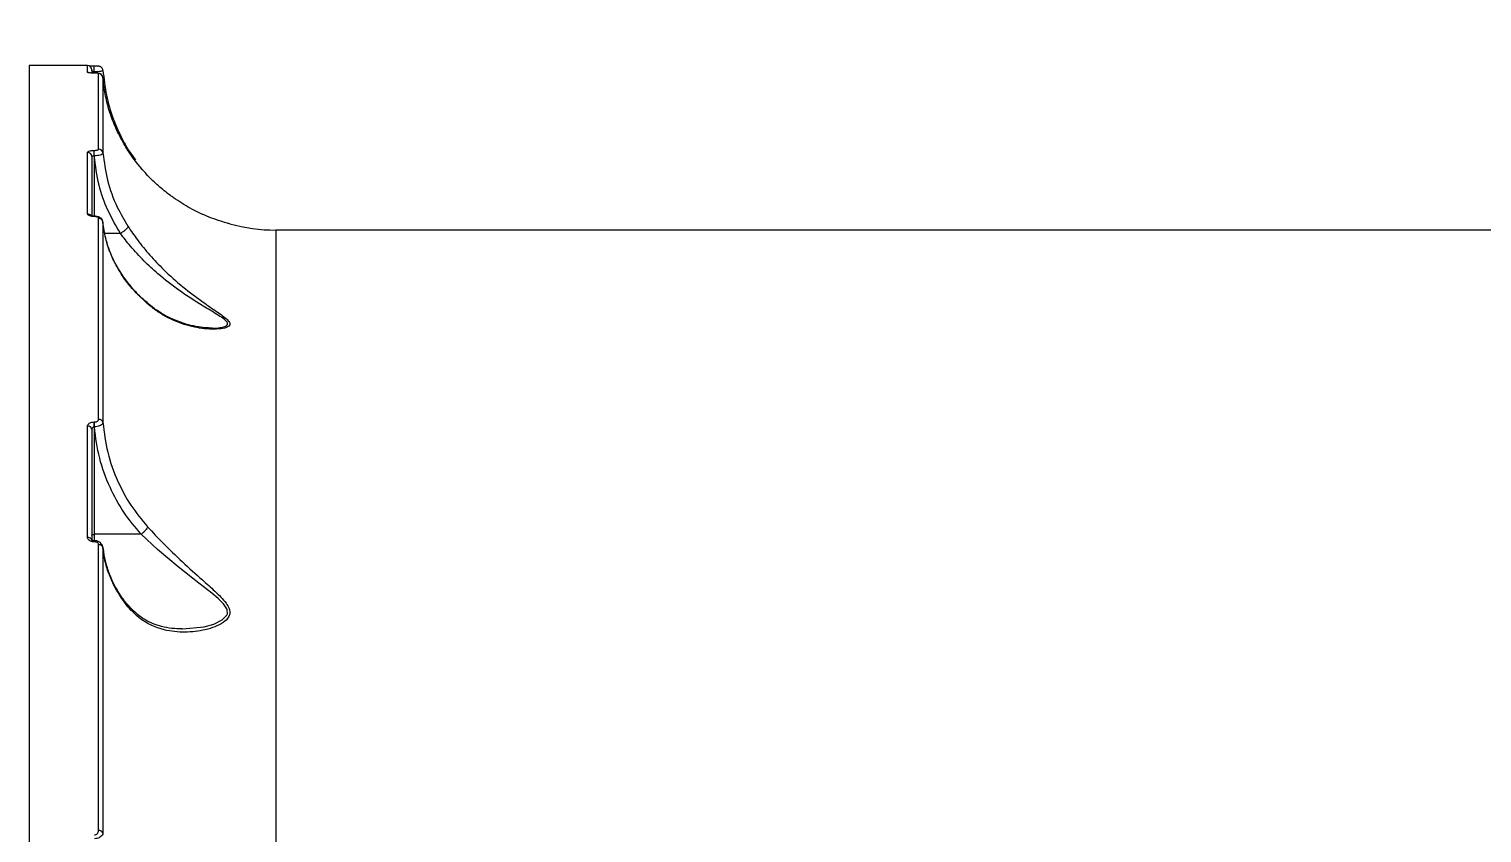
# Model space of a CAD drawing. Header units: millimetres. Extents: x -7735 to 7893, y -6545 to 6034.
# Drawn here: x -1993.2 to -1657.8, y 2944 to 3129.5 of the extents above; entities that cross this region are included whole.
import ezdxf

# ---------------------------------------------------------------- set-up
doc = ezdxf.new("R2010")
doc.units = ezdxf.units.MM
doc.layers.add('DIKOM_ОБЪЕКТ', color=7, linetype='Continuous')
doc.layers.add('DIKOM_РАЗМЕР_ОБЪЕКТА', color=7, linetype='Continuous')
doc.styles.add('style1', font='arial.ttf', dxfattribs={"width": 0.8})
doc.dimstyles.new('1-50', dxfattribs={"dimtxt": 300, "dimasz": 200, "dimexe": 100, "dimexo": 0, "dimgap": 100, "dimtad": 1, "dimtxsty": 'style1', "dimcen": 200, "dimclrd": 7, "dimclre": 7, "dimclrt": 7, "dimadec": 1, "dimazin": 2, "dimtfac": 1, "dimtmove": 0, "dimatfit": 2, "dimfxl": 0, "dimlwd": 25, "dimlwe": 18, "dimarcsym": 0})

# ---------------------------------------------------------------- blocks, each defined once
blk = doc.blocks.new('*D1')
at = {"layer": 'Defpoints', "color": 0, "transparency": 16777216}
for p in [(-1659.72, 4539.04), (-6635.97, -4006.79), (-1659.72, -4006.79)]:
    blk.add_point(p, dxfattribs=at)
at = {"layer": 'DIKOM_РАЗМЕР_ОБЪЕКТА', "color": 7, "lineweight": 18, "transparency": 16777216}
for p, q in [((-1659.72, 4539.04), (-6735.97, 4539.04)), ((-1659.72, -4006.79), (-6735.97, -4006.79))]:
    blk.add_line(p, q, dxfattribs=at)
at = {"layer": 'DIKOM_РАЗМЕР_ОБЪЕКТА', "color": 7, "lineweight": 25, "transparency": 16777216}
blk.add_line((-6635.97, 4339.04), (-6635.97, -3806.79), dxfattribs=at)
at = {"layer": 'DIKOM_РАЗМЕР_ОБЪЕКТА', "color": 7, "transparency": 16777216}
for points in [[(-6669.31, 4339.04), (-6602.64, 4339.04), (-6635.97, 4539.04)], [(-6669.31, -3806.79), (-6602.64, -3806.79), (-6635.97, -4006.79)]]:
    blk.add_solid(points, dxfattribs=at)
at = {"layer": 'DIKOM_РАЗМЕР_ОБЪЕКТА', "color": 7, "transparency": 16777216, "insert": (-6889.14, 266.13), "char_height": 300, "attachment_point": 5, "rotation": 90, "style": 'style1'}
blk.add_mtext('8550', dxfattribs=at)

msp = doc.modelspace()

# ---------------------------------------------------------------- linework, layer by layer
at = {"layer": 'DIKOM_ОБЪЕКТ', "color": 7, "linetype": 'Continuous', "lineweight": 15}
for p, q in [((-1979.69, 3121.125), (-1993.19, 3121.125)), ((-1993.19, 3121.125), (-1993.19, 2702.128)), ((-1979.69, 3119.529), (-1979.69, 3121.125)), ((-1978.69, 3120.125), (-1978.69, 3119.522)), ((-1978.157, 3120.957), (-1978.19, 3120.957)), ((-1978.19, 3119.622), (-1978.19, 3120.957)), ((-1978.157, 3119.622), (-1978.19, 3119.622)), ((-1978.19, 3119.622), (-1978.19, 3119.367)), ((-1978.087, 3119.367), (-1978.19, 3119.367)), ((-1978.19, 3119.367), (-1978.19, 3119.363)), ((-1978.087, 3119.363), (-1978.19, 3119.363)), ((-1978.157, 3119.622), (-1978.157, 3120.957)), ((-1978.122, 3119.367), (-1978.157, 3119.622)), ((-1978.087, 3119.367), (-1978.087, 3119.363)), ((-1977.13, 3101.823), (-1977.13, 3119.253)), ((-1976.133, 3118.33), (-1976.133, 3100.939)), ((-1979.69, 3086.862), (-1979.69, 3101.063)), ((-1978.69, 3100.111), (-1978.69, 3086.485)), ((-1978.19, 3101.52), (-1978.135, 3101.52)), ((-1978.19, 3100.236), (-1978.19, 3101.52)), ((-1978.135, 3100.236), (-1978.19, 3100.236)), ((-1978.19, 3100.236), (-1978.19, 3086.319)), ((-1978.135, 3100.236), (-1978.135, 3101.52)), ((-1978.111, 3086.319), (-1978.19, 3086.319)), ((-1978.19, 3086.319), (-1978.19, 3086.236)), ((-1978.111, 3086.236), (-1978.19, 3086.236)), ((-1978.111, 3086.319), (-1978.111, 3086.318)), ((-1978.111, 3086.318), (-1978.111, 3086.236)), ((-1977.13, 3039.437), (-1977.13, 3085.824)), ((-1976.133, 3084.976), (-1976.133, 3038.69)), ((-1972.076, 3082.355), (-1975.738, 3082.355)), ((-1566.14, 3083.125), (-1936.24, 3083.125)), ((-1936.24, 3083.125), (-1936.24, 2762.973)), ((-1978.19, 3038.827), (-1978.111, 3038.827)), ((-1978.19, 3037.697), (-1978.19, 3038.827)), ((-1978.111, 3037.697), (-1978.111, 3038.827)), ((-1979.69, 3012.167), (-1979.69, 3037.887)), ((-1978.69, 3037.085), (-1978.69, 3011.426)), ((-1978.19, 3037.697), (-1978.19, 3012.896)), ((-1978.111, 3037.697), (-1978.19, 3037.697)), ((-1967.303, 3012.896), (-1978.19, 3012.896)), ((-1978.19, 3012.896), (-1978.19, 3011.449)), ((-1978.135, 3011.416), (-1978.19, 3011.416)), ((-1978.19, 3011.416), (-1978.19, 3011.154)), ((-1978.135, 3011.154), (-1978.19, 3011.154)), ((-1978.135, 3011.416), (-1978.135, 3011.154)), ((-1977.13, 2944.498), (-1977.13, 3010.475)), ((-1976.133, 3009.792), (-1976.133, 2943.961)), ((-1975.94, 3009.009), (-1976.06, 3009.889))]:
    msp.add_line(p, q, dxfattribs=at)
at = {"layer": 'DIKOM_ОБЪЕКТ', "color": 7, "linetype": 'Continuous', "lineweight": 15, "flags": 128}
for points in [[(-1978.69, 3012.732), (-1978.681, 3012.764), (-1978.652, 3012.795), (-1978.606, 3012.823), (-1978.544, 3012.848), (-1978.468, 3012.868), (-1978.382, 3012.883), (-1978.288, 3012.892), (-1978.19, 3012.896)], [(-1957.885, 2991.056), (-1957.756, 2991.044), (-1952.735, 2991.574), (-1950.557, 2992.177), (-1948.573, 2993.122), (-1947.5, 2994.268), (-1947.4, 2994.572), (-1947.446, 2995.429), (-1947.543, 2995.693), (-1948.289, 2996.825), (-1949.549, 2998.09), (-1951.022, 2999.335), (-1953.999, 3001.654), (-1958.766, 3005.376), (-1963.557, 3009.413), (-1967.299, 3012.896), (-1967.3, 3012.896), (-1967.3, 3012.896)]]:
    msp.add_lwpolyline(points, dxfattribs=at)
at = {"layer": 'DIKOM_ОБЪЕКТ', "color": 7, "linetype": 'Continuous', "lineweight": 15}
for centre, radius, start, end in [((-1979.69, 3120.125), 1, 0, 90), ((-1979.691, 3118.523), 1.006, 63.27173, 89.96098), ((-1977.128, 3118.254), 0.998, 4.33625, 90.1154), ((-1979.667, 3100.087), 0.977, 1.42044, 91.37802), ((-1977.11, 3100.841), 0.982, 5.71727, 91.15694), ((-1979.679, 3085.834), 1.028, 37.69217, 90.64421), ((-1977.094, 3084.857), 0.968, 7.04883, 92.15137), ((-1936.24, 3123.125), 40, 254.58804, 270), ((-1977.051, 3038.503), 0.937, 11.51654, 94.85332), ((-1979.601, 3036.974), 0.917, 6.96513, 95.58542), ((-1979.592, 3011.225), 0.947, 20.95399, 95.9583), ((-1977.027, 3009.556), 0.925, 14.81562, 96.40602), ((-1976.98, 2943.582), 0.928, 24.11518, 99.29147)]:
    msp.add_arc(centre, radius, start, end, dxfattribs=at)
for points, knots in [([(-1978.19, 3119.363), (-1978.26, 3119.363), (-1978.502, 3119.364), (-1978.898, 3119.379), (-1979.307, 3119.414), (-1979.623, 3119.465), (-1979.666, 3119.507), (-1979.69, 3119.529)], [0, 0, 0, 0, 0.0796233, 0.2757247, 0.4707554, 0.7105357, 1, 1, 1, 1]), ([(-1978.28, 3119.369), (-1978.347, 3119.369), (-1978.544, 3119.37), (-1978.852, 3119.384), (-1979.136, 3119.407), (-1979.299, 3119.432), (-1979.311, 3119.435), (-1979.315, 3119.436)], [0, 0, 0, 0, 0.1214661, 0.3604107, 0.6194329, 0.871699, 1, 1, 1, 1]), ([(-1978.19, 3120.957), (-1978.204, 3120.957), (-1978.383, 3120.956), (-1978.725, 3120.96), (-1979.065, 3120.965), (-1979.175, 3120.969), (-1979.191, 3120.969)], [0, 0, 0, 0, 0.0352325, 0.4770506, 0.9269645, 1, 1, 1, 1]), ([(-1978.19, 3119.622), (-1978.233, 3119.624), (-1978.287, 3119.627), (-1978.391, 3119.651), (-1978.501, 3119.696), (-1978.61, 3119.785), (-1978.678, 3119.889), (-1978.686, 3119.964), (-1978.69, 3119.999)], [0, 0, 0, 0, 0.1272324, 0.1626585, 0.3404532, 0.5454717, 0.7831973, 1, 1, 1, 1]), ([(-1976.137, 3120.006), (-1976.136, 3120.012), (-1976.125, 3120.134), (-1976.212, 3120.346), (-1976.366, 3120.589), (-1976.549, 3120.748), (-1976.723, 3120.844), (-1976.871, 3120.895), (-1976.977, 3120.916), (-1977.061, 3120.928), (-1977.2, 3120.94), (-1977.427, 3120.949), (-1977.805, 3120.956), (-1978.048, 3120.957), (-1978.158, 3120.957)], [0, 0, 0, 0, 0.0056554, 0.1255482, 0.2215369, 0.3025302, 0.3710197, 0.4265717, 0.4668721, 0.5036547, 0.564696, 0.752383, 0.8880133, 1, 1, 1, 1]), ([(-1976.137, 3120.006), (-1976.136, 3120.012), (-1976.125, 3120.134), (-1976.212, 3120.346), (-1976.366, 3120.589), (-1976.549, 3120.748), (-1976.723, 3120.844), (-1976.871, 3120.895), (-1976.977, 3120.916), (-1977.061, 3120.928), (-1977.2, 3120.94), (-1977.427, 3120.949), (-1977.805, 3120.956), (-1978.048, 3120.957), (-1978.158, 3120.957)], [0, 0, 0, 0, 0.0056554, 0.1255482, 0.2215369, 0.3025302, 0.3710197, 0.4265717, 0.4668721, 0.5036547, 0.564696, 0.752383, 0.8880133, 1, 1, 1, 1]), ([(-1976.133, 3119.997), (-1976.147, 3119.967), (-1976.178, 3119.901), (-1976.469, 3119.801), (-1976.931, 3119.714), (-1977.511, 3119.649), (-1977.941, 3119.631), (-1978.157, 3119.622)], [0, 0, 0, 0, 0.1847906, 0.3988086, 0.6012472, 0.7990051, 1, 1, 1, 1]), ([(-1976.134, 3118.337), (-1976.134, 3118.338), (-1976.116, 3118.459), (-1976.212, 3118.68), (-1976.371, 3118.934), (-1976.567, 3119.103), (-1976.761, 3119.208), (-1976.957, 3119.274), (-1977.193, 3119.321), (-1977.508, 3119.352), (-1977.869, 3119.368), (-1978.062, 3119.366), (-1978.125, 3119.365)], [0, 0, 0, 0, 0.0006015, 0.1306784, 0.2350659, 0.3261035, 0.4090694, 0.4910184, 0.6064978, 0.797133, 0.9339934, 1, 1, 1, 1]), ([(-1977.13, 3119.253), (-1977.146, 3119.269), (-1977.175, 3119.297), (-1977.38, 3119.331), (-1977.637, 3119.352), (-1977.886, 3119.362), (-1978.04, 3119.363), (-1978.087, 3119.363)], [0, 0, 0, 0, 0.30256662, 0.53470188, 0.72548189, 0.91709004, 1, 1, 1, 1]), ([(-1976.133, 3119.997), (-1975.914, 3118.074), (-1975.485, 3114.301), (-1974.299, 3110.29), (-1973.502, 3108.211), (-1973.375, 3107.88)], [0, 0, 0, 0, 0.4665328, 0.9150116, 1, 1, 1, 1]), ([(-1959.847, 3090.583), (-1960.091, 3090.758), (-1961.314, 3091.637), (-1963.379, 3093.324), (-1966.745, 3096.581), (-1969.501, 3100.066), (-1971.855, 3103.941), (-1973.428, 3107.154), (-1974.751, 3110.783), (-1975.706, 3114.514), (-1975.991, 3117.058), (-1976.133, 3118.33)], [0, 0, 0, 0, 0.0242961, 0.1222467, 0.2202175, 0.4215158, 0.5118866, 0.6322371, 0.7525925, 0.8762963, 1, 1, 1, 1]), ([(-1973.375, 3107.88), (-1973.371, 3107.872), (-1973.343, 3107.8), (-1973.343, 3107.688), (-1973.462, 3107.559), (-1973.491, 3107.526)], [0, 0, 0, 0, 0.09096875, 0.77181272, 1, 1, 1, 1]), ([(-1973.375, 3107.88), (-1972.754, 3106.45), (-1971.747, 3104.129), (-1970.057, 3101.25), (-1969.066, 3099.88), (-1968.654, 3099.31)], [0, 0, 0, 0, 0.48409674, 0.78561873, 1, 1, 1, 1]), ([(-1979.69, 3101.063), (-1979.674, 3101.115), (-1979.64, 3101.218), (-1979.382, 3101.355), (-1979.001, 3101.458), (-1978.579, 3101.513), (-1978.301, 3101.518), (-1978.19, 3101.52)], [0, 0, 0, 0, 0.2150477, 0.4299645, 0.6447239, 0.8591853, 1, 1, 1, 1]), ([(-1978.19, 3100.236), (-1978.227, 3100.236), (-1978.32, 3100.234), (-1978.46, 3100.22), (-1978.587, 3100.192), (-1978.674, 3100.154), (-1978.685, 3100.125), (-1978.69, 3100.111)], [0, 0, 0, 0, 0.1406937, 0.3551657, 0.5699549, 0.7849618, 1, 1, 1, 1]), ([(-1978.135, 3101.52), (-1978.061, 3101.522), (-1977.873, 3101.526), (-1977.591, 3101.562), (-1977.336, 3101.631), (-1977.164, 3101.721), (-1977.141, 3101.789), (-1977.13, 3101.823)], [0, 0, 0, 0, 0.1422639, 0.3570654, 0.5715573, 0.7857409, 1, 1, 1, 1]), ([(-1976.133, 3100.939), (-1976.155, 3100.867), (-1976.199, 3100.723), (-1976.542, 3100.521), (-1977.049, 3100.361), (-1977.613, 3100.265), (-1977.986, 3100.244), (-1978.135, 3100.236)], [0, 0, 0, 0, 0.2142733, 0.4283234, 0.642721, 0.8576286, 1, 1, 1, 1]), ([(-1972.076, 3082.355), (-1973.097, 3084.107), (-1975.165, 3087.654), (-1977.288, 3093.693), (-1977.843, 3097.981), (-1978.135, 3100.236)], [0, 0, 0, 0, 0.3165637, 0.640669, 1, 1, 1, 1]), ([(-1976.133, 3100.939), (-1975.854, 3098.824), (-1975.289, 3094.537), (-1973.212, 3088.828), (-1971.225, 3085.462), (-1970.366, 3084.006)], [0, 0, 0, 0, 0.35586134, 0.72148613, 1, 1, 1, 1]), ([(-1946.869, 3084.563), (-1946.902, 3084.571), (-1946.987, 3084.593), (-1948.123, 3084.902), (-1949.923, 3085.469), (-1952.625, 3086.495), (-1955.994, 3088.054), (-1958.555, 3089.735), (-1959.847, 3090.583)], [0, 0, 0, 0, 0.0730106, 0.1858804, 0.3367415, 0.4916077, 0.743451, 1, 1, 1, 1]), ([(-1978.19, 3086.236), (-1978.277, 3086.238), (-1978.534, 3086.243), (-1978.952, 3086.308), (-1979.358, 3086.45), (-1979.637, 3086.644), (-1979.672, 3086.789), (-1979.69, 3086.862)], [0, 0, 0, 0, 0.1083136, 0.3204245, 0.5430737, 0.7715684, 1, 1, 1, 1]), ([(-1978.19, 3086.322), (-1978.25, 3086.322), (-1978.405, 3086.322), (-1978.628, 3086.354), (-1978.802, 3086.398), (-1978.899, 3086.439), (-1978.9, 3086.441), (-1978.9, 3086.441)], [0, 0, 0, 0, 0.1629538, 0.4284787, 0.6544784, 0.8457579, 1, 1, 1, 1]), ([(-1977.13, 3085.824), (-1977.142, 3085.873), (-1977.165, 3085.97), (-1977.346, 3086.097), (-1977.611, 3086.188), (-1977.884, 3086.231), (-1978.052, 3086.234), (-1978.111, 3086.236)], [0, 0, 0, 0, 0.22886433, 0.45783567, 0.67847832, 0.88831772, 1, 1, 1, 1]), ([(-1976.156, 3085.018), (-1976.169, 3085.134), (-1976.198, 3085.389), (-1976.423, 3085.72), (-1976.75, 3086.002), (-1977.222, 3086.213), (-1977.707, 3086.325), (-1978.031, 3086.307), (-1978.11, 3086.302)], [0, 0, 0, 0, 0.1329178, 0.2915328, 0.4528938, 0.6479396, 0.9136637, 1, 1, 1, 1]), ([(-1975.684, 3082.108), (-1975.696, 3082.154), (-1975.952, 3083.1), (-1976.099, 3084.077), (-1976.138, 3085.005), (-1976.139, 3085.018)], [0, 0, 0, 0, 0.0477181, 0.9864637, 1, 1, 1, 1]), ([(-1965.822, 3066.093), (-1967.194, 3067.4), (-1969.972, 3070.048), (-1972.639, 3074.025), (-1974.454, 3077.788), (-1975.618, 3081.245), (-1975.961, 3083.727), (-1976.133, 3084.976)], [0, 0, 0, 0, 0.2398792, 0.4858709, 0.6394197, 0.8185441, 1, 1, 1, 1]), ([(-1972.069, 3082.357), (-1972.07, 3082.356), (-1972.072, 3082.355), (-1972.075, 3082.355), (-1972.076, 3082.355)], [0, 0, 0, 0, 0.6170942, 1, 1, 1, 1]), ([(-1970.366, 3084.006), (-1970.366, 3083.993), (-1970.366, 3083.941), (-1970.41, 3083.791), (-1970.595, 3083.509), (-1970.983, 3083.119), (-1971.493, 3082.711), (-1971.877, 3082.475), (-1972.069, 3082.357)], [0, 0, 0, 0, 0.0380943, 0.1492001, 0.3619216, 0.5746145, 0.7873007, 1, 1, 1, 1]), ([(-1950.912, 3060.515), (-1950.823, 3060.511), (-1949.976, 3060.475), (-1948.722, 3060.625), (-1947.539, 3061.003), (-1947.328, 3061.421), (-1947.437, 3061.844), (-1947.911, 3062.396), (-1949.094, 3063.222), (-1951.088, 3064.441), (-1954.308, 3066.347), (-1958.687, 3069.214), (-1963.02, 3072.594), (-1966.745, 3076.044), (-1969.647, 3079.2), (-1971.353, 3081.355), (-1972.068, 3082.356), (-1972.069, 3082.357)], [0, 0, 0, 0, 0.0082965, 0.07916952, 0.12922883, 0.1648068, 0.17215401, 0.211237, 0.26013754, 0.31098486, 0.41147212, 0.55474464, 0.70140594, 0.80500901, 0.91101481, 0.99995055, 1, 1, 1, 1]), ([(-1970.366, 3084.006), (-1969.65, 3082.948), (-1968.113, 3080.677), (-1965.324, 3077.287), (-1961.817, 3073.601), (-1957.65, 3069.908), (-1953.464, 3066.781), (-1950.371, 3064.682), (-1948.473, 3063.342), (-1947.343, 3062.425), (-1946.903, 3061.816), (-1946.8, 3061.345), (-1946.994, 3060.883), (-1948.077, 3060.428), (-1949.877, 3060.215), (-1952.824, 3060.288), (-1956.809, 3061.018), (-1960.733, 3062.605), (-1963.741, 3064.408), (-1965.126, 3065.529), (-1965.822, 3066.093)], [0, 0, 0, 0, 0.0590559, 0.126773, 0.1965316, 0.2899972, 0.3861935, 0.4527703, 0.4864325, 0.5209062, 0.5489146, 0.5542512, 0.5800463, 0.6152108, 0.6617347, 0.7094938, 0.8061415, 0.9056041, 0.9525541, 1, 1, 1, 1]), ([(-1965.955, 3066.374), (-1966.358, 3066.718), (-1967.552, 3067.739), (-1969.279, 3069.596), (-1971.138, 3071.921), (-1972.724, 3074.375), (-1974.028, 3076.926), (-1975.049, 3079.508), (-1975.476, 3081.255), (-1975.684, 3082.108)], [0, 0, 0, 0, 0.07753107, 0.22977857, 0.38349852, 0.53857263, 0.69451952, 0.85076696, 1, 1, 1, 1]), ([(-1965.984, 3066.343), (-1965.942, 3066.303), (-1965.871, 3066.236), (-1965.836, 3066.134), (-1965.822, 3066.093)], [0, 0, 0, 0, 0.596458, 1, 1, 1, 1]), ([(-1950.912, 3060.507), (-1951.305, 3060.512), (-1952.331, 3060.526), (-1954.177, 3060.749), (-1956.458, 3061.24), (-1958.828, 3062.009), (-1961.102, 3063.02), (-1963.197, 3064.241), (-1964.806, 3065.356), (-1965.682, 3066.145), (-1965.947, 3066.384)], [0, 0, 0, 0, 0.0825599, 0.2156332, 0.3635498, 0.5207045, 0.6687371, 0.809646, 0.942419, 1, 1, 1, 1]), ([(-1979.69, 3037.887), (-1979.68, 3037.971), (-1979.657, 3038.158), (-1979.454, 3038.424), (-1979.115, 3038.648), (-1978.679, 3038.798), (-1978.353, 3038.817), (-1978.19, 3038.827)], [0, 0, 0, 0, 0.174147, 0.38953, 0.5957914, 0.7978708, 1, 1, 1, 1]), ([(-1978.111, 3038.827), (-1978.003, 3038.833), (-1977.788, 3038.846), (-1977.502, 3038.944), (-1977.282, 3039.09), (-1977.152, 3039.263), (-1977.137, 3039.383), (-1977.13, 3039.437)], [0, 0, 0, 0, 0.2040271, 0.4080568, 0.6135344, 0.8266089, 1, 1, 1, 1]), ([(-1978.19, 3037.697), (-1978.236, 3037.693), (-1978.291, 3037.688), (-1978.395, 3037.648), (-1978.505, 3037.576), (-1978.615, 3037.428), (-1978.679, 3037.259), (-1978.687, 3037.139), (-1978.69, 3037.085)], [0, 0, 0, 0, 0.14458784, 0.17554322, 0.36261475, 0.57101734, 0.80478767, 1, 1, 1, 1]), ([(-1976.133, 3038.69), (-1976.148, 3038.608), (-1976.183, 3038.424), (-1976.45, 3038.154), (-1976.895, 3037.917), (-1977.468, 3037.748), (-1977.896, 3037.714), (-1978.111, 3037.697)], [0, 0, 0, 0, 0.170032, 0.380774, 0.5866845, 0.7931092, 1, 1, 1, 1]), ([(-1967.303, 3012.896), (-1968.692, 3014.56), (-1971.503, 3017.928), (-1974.721, 3023.877), (-1977.168, 3030.495), (-1977.794, 3035.274), (-1978.111, 3037.697)], [0, 0, 0, 0, 0.2328926, 0.4712978, 0.7319738, 1, 1, 1, 1]), ([(-1976.133, 3038.69), (-1975.848, 3036.389), (-1975.271, 3031.721), (-1972.954, 3025.323), (-1969.852, 3019.504), (-1967.175, 3016.257), (-1965.822, 3014.615)], [0, 0, 0, 0, 0.26256374, 0.53266409, 0.76365112, 1, 1, 1, 1]), ([(-1978.19, 3011.154), (-1978.301, 3011.159), (-1978.579, 3011.171), (-1979.001, 3011.293), (-1979.382, 3011.522), (-1979.64, 3011.826), (-1979.674, 3012.053), (-1979.69, 3012.167)], [0, 0, 0, 0, 0.1408236, 0.3552993, 0.5700437, 0.7849888, 1, 1, 1, 1]), ([(-1965.822, 3014.615), (-1964.649, 3013.35), (-1962.092, 3010.594), (-1957.772, 3006.461), (-1953.696, 3002.836), (-1950.714, 3000.193), (-1948.891, 2998.423), (-1947.706, 2997.077), (-1946.899, 2995.727), (-1946.782, 2994.741), (-1947.069, 2993.724), (-1947.975, 2992.691), (-1949.794, 2991.703), (-1952.694, 2990.722), (-1956.644, 2990.156), (-1960.904, 2990.468), (-1964.549, 2991.605), (-1967.654, 2993.28), (-1969.438, 2995.176), (-1970.366, 2996.161)], [0, 0, 0, 0, 0.0790191, 0.1721798, 0.2680591, 0.3287286, 0.3610592, 0.393899, 0.4223325, 0.4513195, 0.4599427, 0.4989925, 0.5446053, 0.5914352, 0.6876207, 0.7865805, 0.8546759, 0.9244445, 1, 1, 1, 1]), ([(-1967.3, 3012.896), (-1967.3, 3012.896), (-1967.301, 3012.896), (-1967.302, 3012.896), (-1967.302, 3012.896), (-1967.303, 3012.896)], [0, 0, 0, 0, 0.36622741, 0.86602432, 1, 1, 1, 1]), ([(-1965.822, 3014.615), (-1965.837, 3014.578), (-1965.88, 3014.471), (-1966.031, 3014.213), (-1966.336, 3013.817), (-1966.789, 3013.335), (-1967.13, 3013.042), (-1967.3, 3012.896)], [0, 0, 0, 0, 0.0873152, 0.2536109, 0.5023628, 0.751193, 1, 1, 1, 1]), ([(-1978.19, 3011.419), (-1978.245, 3011.42), (-1978.37, 3011.422), (-1978.537, 3011.465), (-1978.658, 3011.517), (-1978.725, 3011.565), (-1978.727, 3011.569), (-1978.728, 3011.571)], [0, 0, 0, 0, 0.1827562, 0.4090924, 0.6115257, 0.803295, 1, 1, 1, 1]), ([(-1976.154, 3009.877), (-1976.152, 3009.91), (-1976.137, 3010.132), (-1976.327, 3010.517), (-1976.69, 3010.959), (-1977.235, 3011.271), (-1977.748, 3011.426), (-1978.061, 3011.4), (-1978.135, 3011.394)], [0, 0, 0, 0, 0.0373202, 0.2455751, 0.4492098, 0.6712255, 0.9223017, 1, 1, 1, 1]), ([(-1977.13, 3010.475), (-1977.141, 3010.551), (-1977.164, 3010.704), (-1977.336, 3010.907), (-1977.591, 3011.06), (-1977.873, 3011.142), (-1978.061, 3011.151), (-1978.135, 3011.154)], [0, 0, 0, 0, 0.2143168, 0.4284057, 0.6429173, 0.8577445, 1, 1, 1, 1]), ([(-1970.366, 2996.161), (-1971.415, 2997.608), (-1973.123, 2999.964), (-1974.702, 3003.507), (-1975.694, 3006.59), (-1975.985, 3008.712), (-1976.133, 3009.792)], [0, 0, 0, 0, 0.3422187, 0.5572697, 0.7746046, 1, 1, 1, 1]), ([(-1970.464, 2996.669), (-1970.765, 2997.035), (-1971.676, 2998.145), (-1972.911, 3000.122), (-1974.18, 3002.579), (-1975.134, 3005.132), (-1975.731, 3007.285), (-1975.889, 3008.588), (-1975.94, 3009.009)], [0, 0, 0, 0, 0.0975016, 0.2958477, 0.4963863, 0.6988642, 0.9028255, 1, 1, 1, 1]), ([(-1970.528, 2996.621), (-1970.481, 2996.568), (-1970.391, 2996.465), (-1970.367, 2996.289), (-1970.366, 2996.187), (-1970.366, 2996.161)], [0, 0, 0, 0, 0.44447, 0.8582389, 1, 1, 1, 1]), ([(-1957.886, 2991.054), (-1958.664, 2991.074), (-1960.268, 2991.114), (-1962.498, 2991.546), (-1964.587, 2992.215), (-1966.445, 2993.142), (-1968.131, 2994.333), (-1969.46, 2995.525), (-1970.166, 2996.386), (-1970.441, 2996.72)], [0, 0, 0, 0, 0.1651249, 0.3400876, 0.4860125, 0.6406993, 0.7905171, 0.9185961, 1, 1, 1, 1]), ([(-1978.087, 2943.532), (-1977.993, 2943.54), (-1977.804, 2943.556), (-1977.552, 2943.679), (-1977.342, 2943.864), (-1977.185, 2944.123), (-1977.133, 2944.347), (-1977.131, 2944.478), (-1977.13, 2944.498)], [0, 0, 0, 0, 0.1672932, 0.334437, 0.509111, 0.7130598, 0.9577567, 1, 1, 1, 1]), ([(-1976.133, 2943.961), (-1976.135, 2943.936), (-1976.145, 2943.762), (-1976.263, 2943.459), (-1976.592, 2943.111), (-1977.021, 2942.856), (-1977.527, 2942.682), (-1977.899, 2942.649), (-1978.087, 2942.632)], [0, 0, 0, 0, 0.0391442, 0.2683325, 0.4664256, 0.6436514, 0.8199247, 1, 1, 1, 1])]:
    msp.add_open_spline(points, degree=3, knots=knots, dxfattribs=at)

# ---------------------------------------------------------------- dimensions: what is measured, and where the dimension line sits
at = {"layer": 'DIKOM_РАЗМЕР_ОБЪЕКТА'}
dim = msp.add_linear_dim(base=(-6635.972, -4006.787), p1=(-1659.723, 4539.038), p2=(-1659.723, -4006.787), angle=90, text='8550', dimstyle='1-50', dxfattribs=at)
dim.commit()
dim.dimension.update_dxf_attribs({"geometry": '*D1', "text_midpoint": (-6635.972, 266.125), "dimtype": 160})

doc.saveas('drawing.dxf')
